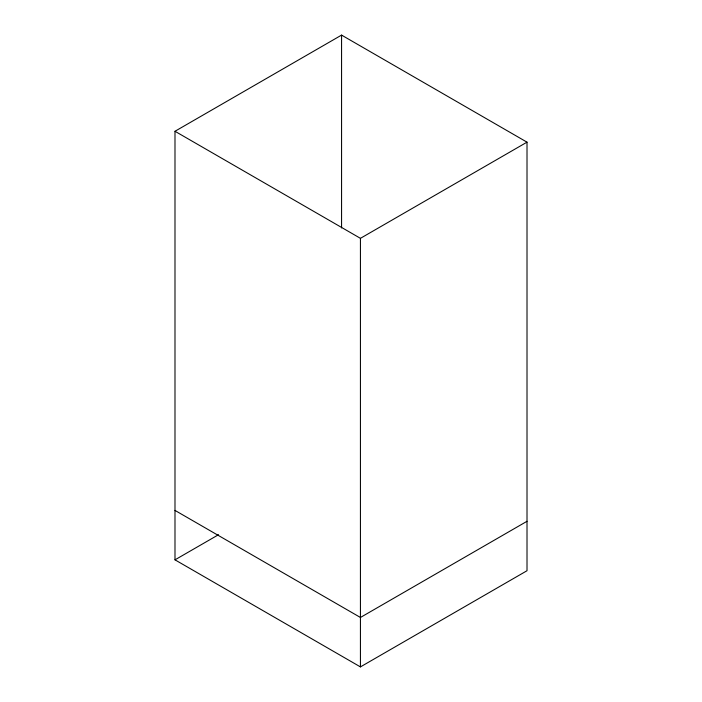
<?xml version="1.0" encoding="UTF-8"?>
<svg xmlns="http://www.w3.org/2000/svg" width="702" height="702" viewBox="0 0 702 702"><rect width="100%" height="100%" fill="white"/><g stroke="black" fill="none" stroke-linecap="round" stroke-linejoin="round"><path stroke-width="1.05" d="M174.991 131.274L341.567 35.1L527.009 142.164L527.009 570.726L360.433 666.9L174.991 559.836L174.991 131.274L360.433 238.329L527.009 142.164M174.991 559.836L218.533 534.705M527.009 521.296L360.433 617.47L174.991 510.407M360.433 238.329L360.433 666.9M341.567 35.1L341.567 227.957"/></g></svg>
